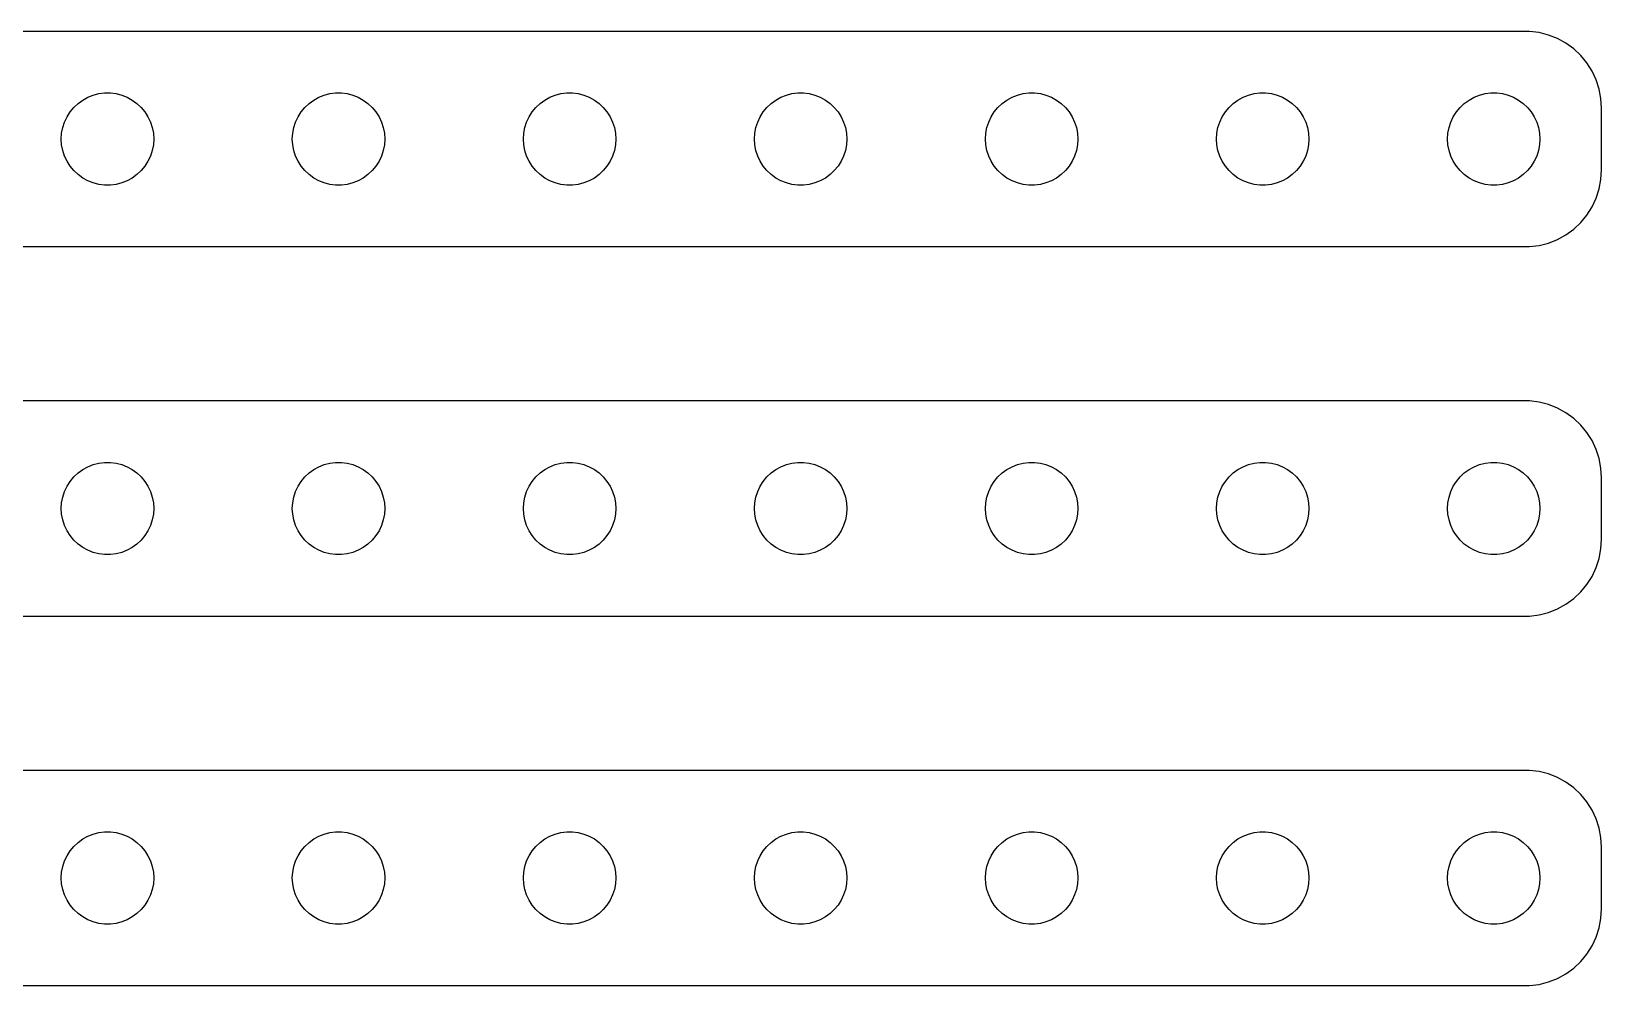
# Model space of a CAD drawing. Header units: metres. Extents: x -97 to 97, y 41 to 103.
# Drawn here: x -4.9 to 97, y 41 to 103 of the extents above; entities that cross this region are included whole.
import ezdxf

# ---------------------------------------------------------------- set-up
doc = ezdxf.new("R2010")
doc.units = ezdxf.units.M

msp = doc.modelspace()

# ---------------------------------------------------------------- linework, layer by layer
for p, q in [((92.3139, 102.99), (-92.3139, 102.99)), ((92.9369, 102.911), (92.3139, 102.99)), ((93.5451, 102.755), (92.9369, 102.911)), ((94.1289, 102.524), (93.5451, 102.755)), ((94.6791, 102.222), (94.1289, 102.524)), ((95.1871, 101.853), (94.6791, 102.222)), ((95.6448, 101.423), (95.1871, 101.853)), ((96.0451, 100.939), (95.6448, 101.423)), ((96.3815, 100.409), (96.0451, 100.939)), ((96.6489, 99.8406), (96.3815, 100.409)), ((-0.92705, 98.8532), (-0.56213, 98.9469)), ((-0.56213, 98.9469), (-0.18837, 98.9941)), ((-0.18837, 98.9941), (0.18837, 98.9941)), ((0.18837, 98.9941), (0.56213, 98.9469)), ((0.56213, 98.9469), (0.92705, 98.8532)), ((14.0729, 98.8532), (14.4379, 98.9469)), ((14.4379, 98.9469), (14.8116, 98.9941)), ((14.8116, 98.9941), (15.1884, 98.9941)), ((15.1884, 98.9941), (15.5621, 98.9469)), ((15.5621, 98.9469), (15.927, 98.8532)), ((29.0729, 98.8532), (29.4379, 98.9469)), ((29.4379, 98.9469), (29.8116, 98.9941)), ((29.8116, 98.9941), (30.1884, 98.9941)), ((30.1884, 98.9941), (30.5621, 98.9469)), ((30.5621, 98.9469), (30.927, 98.8532)), ((44.0729, 98.8532), (44.4379, 98.9469)), ((44.4379, 98.9469), (44.8116, 98.9941)), ((44.8116, 98.9941), (45.1884, 98.9941)), ((45.1884, 98.9941), (45.5621, 98.9469)), ((45.5621, 98.9469), (45.927, 98.8532)), ((59.0729, 98.8532), (59.4379, 98.9469)), ((59.4379, 98.9469), (59.8116, 98.9941)), ((59.8116, 98.9941), (60.1884, 98.9941)), ((60.1884, 98.9941), (60.5621, 98.9469)), ((60.5621, 98.9469), (60.927, 98.8532)), ((74.073, 98.8532), (74.4379, 98.9469)), ((74.4379, 98.9469), (74.8116, 98.9941)), ((74.8116, 98.9941), (75.1884, 98.9941)), ((75.1884, 98.9941), (75.5621, 98.9469)), ((75.5621, 98.9469), (75.927, 98.8532)), ((89.073, 98.8532), (89.4379, 98.9469)), ((89.4379, 98.9469), (89.8116, 98.9941)), ((89.8116, 98.9941), (90.1884, 98.9941)), ((90.1884, 98.9941), (90.5621, 98.9469)), ((90.5621, 98.9469), (90.927, 98.8532)), ((96.8429, 99.2434), (96.6489, 99.8406)), ((96.9606, 98.6267), (96.8429, 99.2434)), ((-2.42705, 97.7634), (-2.1869, 98.0536)), ((-2.1869, 98.0536), (-1.91226, 98.3115)), ((-1.91226, 98.3115), (-1.60747, 98.533)), ((-1.60747, 98.533), (-1.27733, 98.7145)), ((-1.27733, 98.7145), (-0.92705, 98.8532)), ((0.92705, 98.8532), (1.27733, 98.7145)), ((1.27733, 98.7145), (1.60747, 98.533)), ((1.60747, 98.533), (1.91226, 98.3115)), ((1.91226, 98.3115), (2.1869, 98.0536)), ((2.1869, 98.0536), (2.42705, 97.7634)), ((12.5729, 97.7634), (12.8131, 98.0536)), ((12.8131, 98.0536), (13.0877, 98.3115)), ((13.0877, 98.3115), (13.3925, 98.533)), ((13.3925, 98.533), (13.7227, 98.7145)), ((13.7227, 98.7145), (14.0729, 98.8532)), ((15.927, 98.8532), (16.2773, 98.7145)), ((16.2773, 98.7145), (16.6075, 98.533)), ((16.6075, 98.533), (16.9123, 98.3115)), ((16.9123, 98.3115), (17.1869, 98.0536)), ((17.1869, 98.0536), (17.427, 97.7634)), ((27.5729, 97.7634), (27.8131, 98.0536)), ((27.8131, 98.0536), (28.0877, 98.3115)), ((28.0877, 98.3115), (28.3925, 98.533)), ((28.3925, 98.533), (28.7227, 98.7145)), ((28.7227, 98.7145), (29.0729, 98.8532)), ((30.927, 98.8532), (31.2773, 98.7145)), ((31.2773, 98.7145), (31.6075, 98.533)), ((31.6075, 98.533), (31.9123, 98.3115)), ((31.9123, 98.3115), (32.1869, 98.0536)), ((32.1869, 98.0536), (32.427, 97.7634)), ((42.5729, 97.7634), (42.8131, 98.0536)), ((42.8131, 98.0536), (43.0877, 98.3115)), ((43.0877, 98.3115), (43.3925, 98.533)), ((43.3925, 98.533), (43.7227, 98.7145)), ((43.7227, 98.7145), (44.0729, 98.8532)), ((45.927, 98.8532), (46.2773, 98.7145)), ((46.2773, 98.7145), (46.6075, 98.533)), ((46.6075, 98.533), (46.9123, 98.3115)), ((46.9123, 98.3115), (47.1869, 98.0536)), ((47.1869, 98.0536), (47.427, 97.7634)), ((57.5729, 97.7634), (57.8131, 98.0536)), ((57.8131, 98.0536), (58.0877, 98.3115)), ((58.0877, 98.3115), (58.3925, 98.533)), ((58.3925, 98.533), (58.7227, 98.7145)), ((58.7227, 98.7145), (59.0729, 98.8532)), ((60.927, 98.8532), (61.2773, 98.7145)), ((61.2773, 98.7145), (61.6075, 98.533)), ((61.6075, 98.533), (61.9123, 98.3115)), ((61.9123, 98.3115), (62.1869, 98.0536)), ((62.1869, 98.0536), (62.427, 97.7634)), ((72.573, 97.7634), (72.8131, 98.0536)), ((72.8131, 98.0536), (73.0877, 98.3115)), ((73.0877, 98.3115), (73.3925, 98.533)), ((73.3925, 98.533), (73.7227, 98.7145)), ((73.7227, 98.7145), (74.073, 98.8532)), ((75.927, 98.8532), (76.2773, 98.7145)), ((76.2773, 98.7145), (76.6075, 98.533)), ((76.6075, 98.533), (76.9123, 98.3115)), ((76.9123, 98.3115), (77.1869, 98.0536)), ((77.1869, 98.0536), (77.427, 97.7634)), ((87.573, 97.7634), (87.8131, 98.0536)), ((87.8131, 98.0536), (88.0877, 98.3115)), ((88.0877, 98.3115), (88.3925, 98.533)), ((88.3925, 98.533), (88.7227, 98.7145)), ((88.7227, 98.7145), (89.073, 98.8532)), ((90.927, 98.8532), (91.2773, 98.7145)), ((91.2773, 98.7145), (91.6075, 98.533)), ((91.6075, 98.533), (91.9123, 98.3115)), ((91.9123, 98.3115), (92.1869, 98.0536)), ((92.1869, 98.0536), (92.427, 97.7634)), ((97, 98), (96.9606, 98.6267)), ((97, 94), (97, 98)), ((-2.90575, 96.7461), (-2.78932, 97.1044)), ((-2.78932, 97.1044), (-2.62891, 97.4453)), ((-2.62891, 97.4453), (-2.42705, 97.7634)), ((2.42705, 97.7634), (2.62891, 97.4453)), ((2.62891, 97.4453), (2.78932, 97.1044)), ((2.78932, 97.1044), (2.90575, 96.7461)), ((12.0942, 96.7461), (12.2107, 97.1044)), ((12.2107, 97.1044), (12.3711, 97.4453)), ((12.3711, 97.4453), (12.5729, 97.7634)), ((17.427, 97.7634), (17.6289, 97.4453)), ((17.6289, 97.4453), (17.7893, 97.1044)), ((17.7893, 97.1044), (17.9057, 96.7461)), ((27.0942, 96.7461), (27.2107, 97.1044)), ((27.2107, 97.1044), (27.3711, 97.4453)), ((27.3711, 97.4453), (27.5729, 97.7634)), ((32.427, 97.7634), (32.6289, 97.4453)), ((32.6289, 97.4453), (32.7893, 97.1044)), ((32.7893, 97.1044), (32.9057, 96.7461)), ((42.0942, 96.7461), (42.2107, 97.1044)), ((42.2107, 97.1044), (42.3711, 97.4453)), ((42.3711, 97.4453), (42.5729, 97.7634)), ((47.427, 97.7634), (47.6289, 97.4453)), ((47.6289, 97.4453), (47.7893, 97.1044)), ((47.7893, 97.1044), (47.9057, 96.7461)), ((57.0942, 96.7461), (57.2107, 97.1044)), ((57.2107, 97.1044), (57.3711, 97.4453)), ((57.3711, 97.4453), (57.5729, 97.7634)), ((62.427, 97.7634), (62.6289, 97.4453)), ((62.6289, 97.4453), (62.7893, 97.1044)), ((62.7893, 97.1044), (62.9057, 96.7461)), ((72.0943, 96.7461), (72.2107, 97.1044)), ((72.2107, 97.1044), (72.3711, 97.4453)), ((72.3711, 97.4453), (72.573, 97.7634)), ((77.427, 97.7634), (77.6289, 97.4453)), ((77.6289, 97.4453), (77.7893, 97.1044)), ((77.7893, 97.1044), (77.9057, 96.7461)), ((87.0943, 96.7461), (87.2107, 97.1044)), ((87.2107, 97.1044), (87.3711, 97.4453)), ((87.3711, 97.4453), (87.573, 97.7634)), ((92.427, 97.7634), (92.6289, 97.4453)), ((92.6289, 97.4453), (92.7893, 97.1044)), ((92.7893, 97.1044), (92.9057, 96.7461)), ((-3, 96), (-2.97633, 96.376)), ((-2.97633, 95.624), (-3, 96)), ((-2.97633, 96.376), (-2.90575, 96.7461)), ((2.90575, 96.7461), (2.97633, 96.376)), ((2.97633, 96.376), (3, 96)), ((3, 96), (2.97633, 95.624)), ((12, 96), (12.0237, 96.376)), ((12.0237, 95.624), (12, 96)), ((12.0237, 96.376), (12.0942, 96.7461)), ((17.9057, 96.7461), (17.9763, 96.376)), ((17.9763, 96.376), (18, 96)), ((18, 96), (17.9763, 95.624)), ((27, 96), (27.0237, 96.376)), ((27.0237, 95.624), (27, 96)), ((27.0237, 96.376), (27.0942, 96.7461)), ((32.9057, 96.7461), (32.9763, 96.376)), ((32.9763, 96.376), (33, 96)), ((33, 96), (32.9763, 95.624)), ((42, 96), (42.0237, 96.376)), ((42.0237, 95.624), (42, 96)), ((42.0237, 96.376), (42.0942, 96.7461)), ((47.9057, 96.7461), (47.9763, 96.376)), ((47.9763, 96.376), (48, 96)), ((48, 96), (47.9763, 95.624)), ((57, 96), (57.0237, 96.376)), ((57.0237, 95.624), (57, 96)), ((57.0237, 96.376), (57.0942, 96.7461)), ((62.9057, 96.7461), (62.9763, 96.376)), ((62.9763, 96.376), (63, 96)), ((63, 96), (62.9763, 95.624)), ((72, 96), (72.0237, 96.376)), ((72.0237, 95.624), (72, 96)), ((72.0237, 96.376), (72.0943, 96.7461)), ((77.9057, 96.7461), (77.9763, 96.376)), ((77.9763, 96.376), (78, 96)), ((78, 96), (77.9763, 95.624)), ((87, 96), (87.0237, 96.376)), ((87.0237, 95.624), (87, 96)), ((87.0237, 96.376), (87.0943, 96.7461)), ((92.9057, 96.7461), (92.9763, 96.376)), ((92.9763, 96.376), (93, 96)), ((93, 96), (92.9763, 95.624)), ((-2.90575, 95.2539), (-2.97633, 95.624)), ((-2.78932, 94.8956), (-2.90575, 95.2539)), ((-2.62891, 94.5547), (-2.78932, 94.8956)), ((2.78932, 94.8956), (2.62891, 94.5547)), ((2.90575, 95.2539), (2.78932, 94.8956)), ((2.97633, 95.624), (2.90575, 95.2539)), ((12.0942, 95.2539), (12.0237, 95.624)), ((12.2107, 94.8956), (12.0942, 95.2539)), ((12.3711, 94.5547), (12.2107, 94.8956)), ((17.7893, 94.8956), (17.6289, 94.5547)), ((17.9057, 95.2539), (17.7893, 94.8956)), ((17.9763, 95.624), (17.9057, 95.2539)), ((27.0942, 95.2539), (27.0237, 95.624)), ((27.2107, 94.8956), (27.0942, 95.2539)), ((27.3711, 94.5547), (27.2107, 94.8956)), ((32.7893, 94.8956), (32.6289, 94.5547)), ((32.9057, 95.2539), (32.7893, 94.8956)), ((32.9763, 95.624), (32.9057, 95.2539)), ((42.0942, 95.2539), (42.0237, 95.624)), ((42.2107, 94.8956), (42.0942, 95.2539)), ((42.3711, 94.5547), (42.2107, 94.8956)), ((47.7893, 94.8956), (47.6289, 94.5547)), ((47.9057, 95.2539), (47.7893, 94.8956)), ((47.9763, 95.624), (47.9057, 95.2539)), ((57.0942, 95.2539), (57.0237, 95.624)), ((57.2107, 94.8956), (57.0942, 95.2539)), ((57.3711, 94.5547), (57.2107, 94.8956)), ((62.7893, 94.8956), (62.6289, 94.5547)), ((62.9057, 95.2539), (62.7893, 94.8956)), ((62.9763, 95.624), (62.9057, 95.2539)), ((72.0943, 95.2539), (72.0237, 95.624)), ((72.2107, 94.8956), (72.0943, 95.2539)), ((72.3711, 94.5547), (72.2107, 94.8956)), ((77.7893, 94.8956), (77.6289, 94.5547)), ((77.9057, 95.2539), (77.7893, 94.8956)), ((77.9763, 95.624), (77.9057, 95.2539)), ((87.0943, 95.2539), (87.0237, 95.624)), ((87.2107, 94.8956), (87.0943, 95.2539)), ((87.3711, 94.5547), (87.2107, 94.8956)), ((92.7893, 94.8956), (92.6289, 94.5547)), ((92.9057, 95.2539), (92.7893, 94.8956)), ((92.9763, 95.624), (92.9057, 95.2539)), ((-2.42705, 94.2366), (-2.62891, 94.5547)), ((-2.1869, 93.9464), (-2.42705, 94.2366)), ((-1.91226, 93.6885), (-2.1869, 93.9464)), ((2.1869, 93.9464), (1.91226, 93.6885)), ((2.42705, 94.2366), (2.1869, 93.9464)), ((2.62891, 94.5547), (2.42705, 94.2366)), ((12.5729, 94.2366), (12.3711, 94.5547)), ((12.8131, 93.9464), (12.5729, 94.2366)), ((13.0877, 93.6885), (12.8131, 93.9464)), ((17.1869, 93.9464), (16.9123, 93.6885)), ((17.427, 94.2366), (17.1869, 93.9464)), ((17.6289, 94.5547), (17.427, 94.2366)), ((27.5729, 94.2366), (27.3711, 94.5547)), ((27.8131, 93.9464), (27.5729, 94.2366)), ((28.0877, 93.6885), (27.8131, 93.9464)), ((32.1869, 93.9464), (31.9123, 93.6885)), ((32.427, 94.2366), (32.1869, 93.9464)), ((32.6289, 94.5547), (32.427, 94.2366)), ((42.5729, 94.2366), (42.3711, 94.5547)), ((42.8131, 93.9464), (42.5729, 94.2366)), ((43.0877, 93.6885), (42.8131, 93.9464)), ((47.1869, 93.9464), (46.9123, 93.6885)), ((47.427, 94.2366), (47.1869, 93.9464)), ((47.6289, 94.5547), (47.427, 94.2366)), ((57.5729, 94.2366), (57.3711, 94.5547)), ((57.8131, 93.9464), (57.5729, 94.2366)), ((58.0877, 93.6885), (57.8131, 93.9464)), ((62.1869, 93.9464), (61.9123, 93.6885)), ((62.427, 94.2366), (62.1869, 93.9464)), ((62.6289, 94.5547), (62.427, 94.2366)), ((72.573, 94.2366), (72.3711, 94.5547)), ((72.8131, 93.9464), (72.573, 94.2366)), ((73.0877, 93.6885), (72.8131, 93.9464)), ((77.1869, 93.9464), (76.9123, 93.6885)), ((77.427, 94.2366), (77.1869, 93.9464)), ((77.6289, 94.5547), (77.427, 94.2366)), ((87.573, 94.2366), (87.3711, 94.5547)), ((87.8131, 93.9464), (87.573, 94.2366)), ((88.0877, 93.6885), (87.8131, 93.9464)), ((92.1869, 93.9464), (91.9123, 93.6885)), ((92.427, 94.2366), (92.1869, 93.9464)), ((92.6289, 94.5547), (92.427, 94.2366)), ((96.9606, 93.3733), (97, 94)), ((-1.60747, 93.467), (-1.91226, 93.6885)), ((-1.27733, 93.2855), (-1.60747, 93.467)), ((-0.92705, 93.1468), (-1.27733, 93.2855)), ((-0.56213, 93.0531), (-0.92705, 93.1468)), ((-0.18837, 93.0059), (-0.56213, 93.0531)), ((0.18837, 93.0059), (-0.18837, 93.0059)), ((0.56213, 93.0531), (0.18837, 93.0059)), ((0.92705, 93.1468), (0.56213, 93.0531)), ((1.27733, 93.2855), (0.92705, 93.1468)), ((1.60747, 93.467), (1.27733, 93.2855)), ((1.91226, 93.6885), (1.60747, 93.467)), ((13.3925, 93.467), (13.0877, 93.6885)), ((13.7227, 93.2855), (13.3925, 93.467)), ((14.0729, 93.1468), (13.7227, 93.2855)), ((14.4379, 93.0531), (14.0729, 93.1468)), ((14.8116, 93.0059), (14.4379, 93.0531)), ((15.1884, 93.0059), (14.8116, 93.0059)), ((15.5621, 93.0531), (15.1884, 93.0059)), ((15.927, 93.1468), (15.5621, 93.0531)), ((16.2773, 93.2855), (15.927, 93.1468)), ((16.6075, 93.467), (16.2773, 93.2855)), ((16.9123, 93.6885), (16.6075, 93.467)), ((28.3925, 93.467), (28.0877, 93.6885)), ((28.7227, 93.2855), (28.3925, 93.467)), ((29.0729, 93.1468), (28.7227, 93.2855)), ((29.4379, 93.0531), (29.0729, 93.1468)), ((29.8116, 93.0059), (29.4379, 93.0531)), ((30.1884, 93.0059), (29.8116, 93.0059)), ((30.5621, 93.0531), (30.1884, 93.0059)), ((30.927, 93.1468), (30.5621, 93.0531)), ((31.2773, 93.2855), (30.927, 93.1468)), ((31.6075, 93.467), (31.2773, 93.2855)), ((31.9123, 93.6885), (31.6075, 93.467)), ((43.3925, 93.467), (43.0877, 93.6885)), ((43.7227, 93.2855), (43.3925, 93.467)), ((44.0729, 93.1468), (43.7227, 93.2855)), ((44.4379, 93.0531), (44.0729, 93.1468)), ((44.8116, 93.0059), (44.4379, 93.0531)), ((45.1884, 93.0059), (44.8116, 93.0059)), ((45.5621, 93.0531), (45.1884, 93.0059)), ((45.927, 93.1468), (45.5621, 93.0531)), ((46.2773, 93.2855), (45.927, 93.1468)), ((46.6075, 93.467), (46.2773, 93.2855)), ((46.9123, 93.6885), (46.6075, 93.467)), ((58.3925, 93.467), (58.0877, 93.6885)), ((58.7227, 93.2855), (58.3925, 93.467)), ((59.0729, 93.1468), (58.7227, 93.2855)), ((59.4379, 93.0531), (59.0729, 93.1468)), ((59.8116, 93.0059), (59.4379, 93.0531)), ((60.1884, 93.0059), (59.8116, 93.0059)), ((60.5621, 93.0531), (60.1884, 93.0059)), ((60.927, 93.1468), (60.5621, 93.0531)), ((61.2773, 93.2855), (60.927, 93.1468)), ((61.6075, 93.467), (61.2773, 93.2855)), ((61.9123, 93.6885), (61.6075, 93.467)), ((73.3925, 93.467), (73.0877, 93.6885)), ((73.7227, 93.2855), (73.3925, 93.467)), ((74.073, 93.1468), (73.7227, 93.2855)), ((74.4379, 93.0531), (74.073, 93.1468)), ((74.8116, 93.0059), (74.4379, 93.0531)), ((75.1884, 93.0059), (74.8116, 93.0059)), ((75.5621, 93.0531), (75.1884, 93.0059)), ((75.927, 93.1468), (75.5621, 93.0531)), ((76.2773, 93.2855), (75.927, 93.1468)), ((76.6075, 93.467), (76.2773, 93.2855)), ((76.9123, 93.6885), (76.6075, 93.467)), ((88.3925, 93.467), (88.0877, 93.6885)), ((88.7227, 93.2855), (88.3925, 93.467)), ((89.073, 93.1468), (88.7227, 93.2855)), ((89.4379, 93.0531), (89.073, 93.1468)), ((89.8116, 93.0059), (89.4379, 93.0531)), ((90.1884, 93.0059), (89.8116, 93.0059)), ((90.5621, 93.0531), (90.1884, 93.0059)), ((90.927, 93.1468), (90.5621, 93.0531)), ((91.2773, 93.2855), (90.927, 93.1468)), ((91.6075, 93.467), (91.2773, 93.2855)), ((91.9123, 93.6885), (91.6075, 93.467)), ((96.8429, 92.7566), (96.9606, 93.3733)), ((96.3815, 91.5912), (96.6489, 92.1594)), ((96.6489, 92.1594), (96.8429, 92.7566)), ((95.6448, 90.5773), (96.0451, 91.0611)), ((96.0451, 91.0611), (96.3815, 91.5912)), ((94.1289, 89.4759), (94.6791, 89.7784)), ((94.6791, 89.7784), (95.1871, 90.1474)), ((95.1871, 90.1474), (95.6448, 90.5773)), ((-92.3139, 89.0099), (92.3139, 89.0099)), ((92.3139, 89.0099), (92.9369, 89.0886)), ((92.9369, 89.0886), (93.5451, 89.2447)), ((93.5451, 89.2447), (94.1289, 89.4759)), ((92.3139, 78.9901), (-92.3139, 78.9901)), ((92.9369, 78.9114), (92.3139, 78.9901)), ((93.5451, 78.7553), (92.9369, 78.9114)), ((94.1289, 78.5241), (93.5451, 78.7553)), ((94.6791, 78.2216), (94.1289, 78.5241)), ((95.1871, 77.8526), (94.6791, 78.2216)), ((95.6448, 77.4227), (95.1871, 77.8526)), ((96.0451, 76.9389), (95.6448, 77.4227)), ((96.3815, 76.4088), (96.0451, 76.9389)), ((96.6489, 75.8406), (96.3815, 76.4088)), ((96.8429, 75.2434), (96.6489, 75.8406)), ((-1.91226, 74.3115), (-1.60747, 74.533)), ((-1.60747, 74.533), (-1.27733, 74.7145)), ((-1.27733, 74.7145), (-0.92705, 74.8532)), ((-0.92705, 74.8532), (-0.56213, 74.9469)), ((-0.56213, 74.9469), (-0.18837, 74.9941)), ((-0.18837, 74.9941), (0.18837, 74.9941)), ((0.18837, 74.9941), (0.56213, 74.9469)), ((0.56213, 74.9469), (0.92705, 74.8532)), ((0.92705, 74.8532), (1.27733, 74.7145)), ((1.27733, 74.7145), (1.60747, 74.533)), ((1.60747, 74.533), (1.91226, 74.3115)), ((13.0877, 74.3115), (13.3925, 74.533)), ((13.3925, 74.533), (13.7227, 74.7145)), ((13.7227, 74.7145), (14.0729, 74.8532)), ((14.0729, 74.8532), (14.4379, 74.9469)), ((14.4379, 74.9469), (14.8116, 74.9941)), ((14.8116, 74.9941), (15.1884, 74.9941)), ((15.1884, 74.9941), (15.5621, 74.9469)), ((15.5621, 74.9469), (15.927, 74.8532)), ((15.927, 74.8532), (16.2773, 74.7145)), ((16.2773, 74.7145), (16.6075, 74.533)), ((16.6075, 74.533), (16.9123, 74.3115)), ((28.0877, 74.3115), (28.3925, 74.533)), ((28.3925, 74.533), (28.7227, 74.7145)), ((28.7227, 74.7145), (29.0729, 74.8532)), ((29.0729, 74.8532), (29.4379, 74.9469)), ((29.4379, 74.9469), (29.8116, 74.9941)), ((29.8116, 74.9941), (30.1884, 74.9941)), ((30.1884, 74.9941), (30.5621, 74.9469)), ((30.5621, 74.9469), (30.927, 74.8532)), ((30.927, 74.8532), (31.2773, 74.7145)), ((31.2773, 74.7145), (31.6075, 74.533)), ((31.6075, 74.533), (31.9123, 74.3115)), ((43.0877, 74.3115), (43.3925, 74.533)), ((43.3925, 74.533), (43.7227, 74.7145)), ((43.7227, 74.7145), (44.0729, 74.8532)), ((44.0729, 74.8532), (44.4379, 74.9469)), ((44.4379, 74.9469), (44.8116, 74.9941)), ((44.8116, 74.9941), (45.1884, 74.9941)), ((45.1884, 74.9941), (45.5621, 74.9469)), ((45.5621, 74.9469), (45.927, 74.8532)), ((45.927, 74.8532), (46.2773, 74.7145)), ((46.2773, 74.7145), (46.6075, 74.533)), ((46.6075, 74.533), (46.9123, 74.3115)), ((58.0877, 74.3115), (58.3925, 74.533)), ((58.3925, 74.533), (58.7227, 74.7145)), ((58.7227, 74.7145), (59.0729, 74.8532)), ((59.0729, 74.8532), (59.4379, 74.9469)), ((59.4379, 74.9469), (59.8116, 74.9941)), ((59.8116, 74.9941), (60.1884, 74.9941)), ((60.1884, 74.9941), (60.5621, 74.9469)), ((60.5621, 74.9469), (60.927, 74.8532)), ((60.927, 74.8532), (61.2773, 74.7145)), ((61.2773, 74.7145), (61.6075, 74.533)), ((61.6075, 74.533), (61.9123, 74.3115)), ((73.0877, 74.3115), (73.3925, 74.533)), ((73.3925, 74.533), (73.7227, 74.7145)), ((73.7227, 74.7145), (74.073, 74.8532)), ((74.073, 74.8532), (74.4379, 74.9469)), ((74.4379, 74.9469), (74.8116, 74.9941)), ((74.8116, 74.9941), (75.1884, 74.9941)), ((75.1884, 74.9941), (75.5621, 74.9469)), ((75.5621, 74.9469), (75.927, 74.8532)), ((75.927, 74.8532), (76.2773, 74.7145)), ((76.2773, 74.7145), (76.6075, 74.533)), ((76.6075, 74.533), (76.9123, 74.3115)), ((88.0877, 74.3115), (88.3925, 74.533)), ((88.3925, 74.533), (88.7227, 74.7145)), ((88.7227, 74.7145), (89.073, 74.8532)), ((89.073, 74.8532), (89.4379, 74.9469)), ((89.4379, 74.9469), (89.8116, 74.9941)), ((89.8116, 74.9941), (90.1884, 74.9941)), ((90.1884, 74.9941), (90.5621, 74.9469)), ((90.5621, 74.9469), (90.927, 74.8532)), ((90.927, 74.8532), (91.2773, 74.7145)), ((91.2773, 74.7145), (91.6075, 74.533)), ((91.6075, 74.533), (91.9123, 74.3115)), ((96.9606, 74.6267), (96.8429, 75.2434)), ((97, 74), (96.9606, 74.6267)), ((-2.78932, 73.1044), (-2.62891, 73.4453)), ((-2.62891, 73.4453), (-2.42705, 73.7634)), ((-2.42705, 73.7634), (-2.1869, 74.0536)), ((-2.1869, 74.0536), (-1.91226, 74.3115)), ((1.91226, 74.3115), (2.1869, 74.0536)), ((2.1869, 74.0536), (2.42705, 73.7634)), ((2.42705, 73.7634), (2.62891, 73.4453)), ((2.62891, 73.4453), (2.78932, 73.1044)), ((12.2107, 73.1044), (12.3711, 73.4453)), ((12.3711, 73.4453), (12.5729, 73.7634)), ((12.5729, 73.7634), (12.8131, 74.0536)), ((12.8131, 74.0536), (13.0877, 74.3115)), ((16.9123, 74.3115), (17.1869, 74.0536)), ((17.1869, 74.0536), (17.427, 73.7634)), ((17.427, 73.7634), (17.6289, 73.4453)), ((17.6289, 73.4453), (17.7893, 73.1044)), ((27.2107, 73.1044), (27.3711, 73.4453)), ((27.3711, 73.4453), (27.5729, 73.7634)), ((27.5729, 73.7634), (27.8131, 74.0536)), ((27.8131, 74.0536), (28.0877, 74.3115)), ((31.9123, 74.3115), (32.1869, 74.0536)), ((32.1869, 74.0536), (32.427, 73.7634)), ((32.427, 73.7634), (32.6289, 73.4453)), ((32.6289, 73.4453), (32.7893, 73.1044)), ((42.2107, 73.1044), (42.3711, 73.4453)), ((42.3711, 73.4453), (42.5729, 73.7634)), ((42.5729, 73.7634), (42.8131, 74.0536)), ((42.8131, 74.0536), (43.0877, 74.3115)), ((46.9123, 74.3115), (47.1869, 74.0536)), ((47.1869, 74.0536), (47.427, 73.7634)), ((47.427, 73.7634), (47.6289, 73.4453)), ((47.6289, 73.4453), (47.7893, 73.1044)), ((57.2107, 73.1044), (57.3711, 73.4453)), ((57.3711, 73.4453), (57.5729, 73.7634)), ((57.5729, 73.7634), (57.8131, 74.0536)), ((57.8131, 74.0536), (58.0877, 74.3115)), ((61.9123, 74.3115), (62.1869, 74.0536)), ((62.1869, 74.0536), (62.427, 73.7634)), ((62.427, 73.7634), (62.6289, 73.4453)), ((62.6289, 73.4453), (62.7893, 73.1044)), ((72.2107, 73.1044), (72.3711, 73.4453)), ((72.3711, 73.4453), (72.573, 73.7634)), ((72.573, 73.7634), (72.8131, 74.0536)), ((72.8131, 74.0536), (73.0877, 74.3115)), ((76.9123, 74.3115), (77.1869, 74.0536)), ((77.1869, 74.0536), (77.427, 73.7634)), ((77.427, 73.7634), (77.6289, 73.4453)), ((77.6289, 73.4453), (77.7893, 73.1044)), ((87.2107, 73.1044), (87.3711, 73.4453)), ((87.3711, 73.4453), (87.573, 73.7634)), ((87.573, 73.7634), (87.8131, 74.0536)), ((87.8131, 74.0536), (88.0877, 74.3115)), ((91.9123, 74.3115), (92.1869, 74.0536)), ((92.1869, 74.0536), (92.427, 73.7634)), ((92.427, 73.7634), (92.6289, 73.4453)), ((92.6289, 73.4453), (92.7893, 73.1044)), ((97, 70), (97, 74)), ((-2.97633, 72.376), (-2.90575, 72.7461)), ((-2.90575, 72.7461), (-2.78932, 73.1044)), ((2.78932, 73.1044), (2.90575, 72.7461)), ((2.90575, 72.7461), (2.97633, 72.376)), ((12.0237, 72.376), (12.0942, 72.7461)), ((12.0942, 72.7461), (12.2107, 73.1044)), ((17.7893, 73.1044), (17.9057, 72.7461)), ((17.9057, 72.7461), (17.9763, 72.376)), ((27.0237, 72.376), (27.0942, 72.7461)), ((27.0942, 72.7461), (27.2107, 73.1044)), ((32.7893, 73.1044), (32.9057, 72.7461)), ((32.9057, 72.7461), (32.9763, 72.376)), ((42.0237, 72.376), (42.0942, 72.7461)), ((42.0942, 72.7461), (42.2107, 73.1044)), ((47.7893, 73.1044), (47.9057, 72.7461)), ((47.9057, 72.7461), (47.9763, 72.376)), ((57.0237, 72.376), (57.0942, 72.7461)), ((57.0942, 72.7461), (57.2107, 73.1044)), ((62.7893, 73.1044), (62.9057, 72.7461)), ((62.9057, 72.7461), (62.9763, 72.376)), ((72.0237, 72.376), (72.0943, 72.7461)), ((72.0943, 72.7461), (72.2107, 73.1044)), ((77.7893, 73.1044), (77.9057, 72.7461)), ((77.9057, 72.7461), (77.9763, 72.376)), ((87.0237, 72.376), (87.0943, 72.7461)), ((87.0943, 72.7461), (87.2107, 73.1044)), ((92.7893, 73.1044), (92.9057, 72.7461)), ((92.9057, 72.7461), (92.9763, 72.376)), ((-3, 72), (-2.97633, 72.376)), ((-2.97633, 71.624), (-3, 72)), ((-2.90575, 71.2539), (-2.97633, 71.624)), ((2.97633, 71.624), (2.90575, 71.2539)), ((2.97633, 72.376), (3, 72)), ((3, 72), (2.97633, 71.624)), ((12, 72), (12.0237, 72.376)), ((12.0237, 71.624), (12, 72)), ((12.0942, 71.2539), (12.0237, 71.624)), ((17.9763, 71.624), (17.9057, 71.2539)), ((17.9763, 72.376), (18, 72)), ((18, 72), (17.9763, 71.624)), ((27, 72), (27.0237, 72.376)), ((27.0237, 71.624), (27, 72)), ((27.0942, 71.2539), (27.0237, 71.624)), ((32.9763, 71.624), (32.9057, 71.2539)), ((32.9763, 72.376), (33, 72)), ((33, 72), (32.9763, 71.624)), ((42, 72), (42.0237, 72.376)), ((42.0237, 71.624), (42, 72)), ((42.0942, 71.2539), (42.0237, 71.624)), ((47.9763, 71.624), (47.9057, 71.2539)), ((47.9763, 72.376), (48, 72)), ((48, 72), (47.9763, 71.624)), ((57, 72), (57.0237, 72.376)), ((57.0237, 71.624), (57, 72)), ((57.0942, 71.2539), (57.0237, 71.624)), ((62.9763, 71.624), (62.9057, 71.2539)), ((62.9763, 72.376), (63, 72)), ((63, 72), (62.9763, 71.624)), ((72, 72), (72.0237, 72.376)), ((72.0237, 71.624), (72, 72)), ((72.0943, 71.2539), (72.0237, 71.624)), ((77.9763, 71.624), (77.9057, 71.2539)), ((77.9763, 72.376), (78, 72)), ((78, 72), (77.9763, 71.624)), ((87, 72), (87.0237, 72.376)), ((87.0237, 71.624), (87, 72)), ((87.0943, 71.2539), (87.0237, 71.624)), ((92.9763, 71.624), (92.9057, 71.2539)), ((92.9763, 72.376), (93, 72)), ((93, 72), (92.9763, 71.624)), ((-2.78932, 70.8956), (-2.90575, 71.2539)), ((-2.62891, 70.5547), (-2.78932, 70.8956)), ((-2.42705, 70.2366), (-2.62891, 70.5547)), ((2.62891, 70.5547), (2.42705, 70.2366)), ((2.78932, 70.8956), (2.62891, 70.5547)), ((2.90575, 71.2539), (2.78932, 70.8956)), ((12.2107, 70.8956), (12.0942, 71.2539)), ((12.3711, 70.5547), (12.2107, 70.8956)), ((12.5729, 70.2366), (12.3711, 70.5547)), ((17.6289, 70.5547), (17.427, 70.2366)), ((17.7893, 70.8956), (17.6289, 70.5547)), ((17.9057, 71.2539), (17.7893, 70.8956)), ((27.2107, 70.8956), (27.0942, 71.2539)), ((27.3711, 70.5547), (27.2107, 70.8956)), ((27.5729, 70.2366), (27.3711, 70.5547)), ((32.6289, 70.5547), (32.427, 70.2366)), ((32.7893, 70.8956), (32.6289, 70.5547)), ((32.9057, 71.2539), (32.7893, 70.8956)), ((42.2107, 70.8956), (42.0942, 71.2539)), ((42.3711, 70.5547), (42.2107, 70.8956)), ((42.5729, 70.2366), (42.3711, 70.5547)), ((47.6289, 70.5547), (47.427, 70.2366)), ((47.7893, 70.8956), (47.6289, 70.5547)), ((47.9057, 71.2539), (47.7893, 70.8956)), ((57.2107, 70.8956), (57.0942, 71.2539)), ((57.3711, 70.5547), (57.2107, 70.8956)), ((57.5729, 70.2366), (57.3711, 70.5547)), ((62.6289, 70.5547), (62.427, 70.2366)), ((62.7893, 70.8956), (62.6289, 70.5547)), ((62.9057, 71.2539), (62.7893, 70.8956)), ((72.2107, 70.8956), (72.0943, 71.2539)), ((72.3711, 70.5547), (72.2107, 70.8956)), ((72.573, 70.2366), (72.3711, 70.5547)), ((77.6289, 70.5547), (77.427, 70.2366)), ((77.7893, 70.8956), (77.6289, 70.5547)), ((77.9057, 71.2539), (77.7893, 70.8956)), ((87.2107, 70.8956), (87.0943, 71.2539)), ((87.3711, 70.5547), (87.2107, 70.8956)), ((87.573, 70.2366), (87.3711, 70.5547)), ((92.6289, 70.5547), (92.427, 70.2366)), ((92.7893, 70.8956), (92.6289, 70.5547)), ((92.9057, 71.2539), (92.7893, 70.8956)), ((-2.1869, 69.9464), (-2.42705, 70.2366)), ((-1.91226, 69.6885), (-2.1869, 69.9464)), ((-1.60747, 69.467), (-1.91226, 69.6885)), ((-1.27733, 69.2855), (-1.60747, 69.467)), ((1.60747, 69.467), (1.27733, 69.2855)), ((1.91226, 69.6885), (1.60747, 69.467)), ((2.1869, 69.9464), (1.91226, 69.6885)), ((2.42705, 70.2366), (2.1869, 69.9464)), ((12.8131, 69.9464), (12.5729, 70.2366)), ((13.0877, 69.6885), (12.8131, 69.9464)), ((13.3925, 69.467), (13.0877, 69.6885)), ((13.7227, 69.2855), (13.3925, 69.467)), ((16.6075, 69.467), (16.2773, 69.2855)), ((16.9123, 69.6885), (16.6075, 69.467)), ((17.1869, 69.9464), (16.9123, 69.6885)), ((17.427, 70.2366), (17.1869, 69.9464)), ((27.8131, 69.9464), (27.5729, 70.2366)), ((28.0877, 69.6885), (27.8131, 69.9464)), ((28.3925, 69.467), (28.0877, 69.6885)), ((28.7227, 69.2855), (28.3925, 69.467)), ((31.6075, 69.467), (31.2773, 69.2855)), ((31.9123, 69.6885), (31.6075, 69.467)), ((32.1869, 69.9464), (31.9123, 69.6885)), ((32.427, 70.2366), (32.1869, 69.9464)), ((42.8131, 69.9464), (42.5729, 70.2366)), ((43.0877, 69.6885), (42.8131, 69.9464)), ((43.3925, 69.467), (43.0877, 69.6885)), ((43.7227, 69.2855), (43.3925, 69.467)), ((46.6075, 69.467), (46.2773, 69.2855)), ((46.9123, 69.6885), (46.6075, 69.467)), ((47.1869, 69.9464), (46.9123, 69.6885)), ((47.427, 70.2366), (47.1869, 69.9464)), ((57.8131, 69.9464), (57.5729, 70.2366)), ((58.0877, 69.6885), (57.8131, 69.9464)), ((58.3925, 69.467), (58.0877, 69.6885)), ((58.7227, 69.2855), (58.3925, 69.467)), ((61.6075, 69.467), (61.2773, 69.2855)), ((61.9123, 69.6885), (61.6075, 69.467)), ((62.1869, 69.9464), (61.9123, 69.6885)), ((62.427, 70.2366), (62.1869, 69.9464)), ((72.8131, 69.9464), (72.573, 70.2366)), ((73.0877, 69.6885), (72.8131, 69.9464)), ((73.3925, 69.467), (73.0877, 69.6885)), ((73.7227, 69.2855), (73.3925, 69.467)), ((76.6075, 69.467), (76.2773, 69.2855)), ((76.9123, 69.6885), (76.6075, 69.467)), ((77.1869, 69.9464), (76.9123, 69.6885)), ((77.427, 70.2366), (77.1869, 69.9464)), ((87.8131, 69.9464), (87.573, 70.2366)), ((88.0877, 69.6885), (87.8131, 69.9464)), ((88.3925, 69.467), (88.0877, 69.6885)), ((88.7227, 69.2855), (88.3925, 69.467)), ((91.6075, 69.467), (91.2773, 69.2855)), ((91.9123, 69.6885), (91.6075, 69.467)), ((92.1869, 69.9464), (91.9123, 69.6885)), ((92.427, 70.2366), (92.1869, 69.9464)), ((96.8429, 68.7566), (96.9606, 69.3733)), ((96.9606, 69.3733), (97, 70)), ((-0.92705, 69.1468), (-1.27733, 69.2855)), ((-0.56213, 69.0531), (-0.92705, 69.1468)), ((-0.18837, 69.0059), (-0.56213, 69.0531)), ((0.18837, 69.0059), (-0.18837, 69.0059)), ((0.56213, 69.0531), (0.18837, 69.0059)), ((0.92705, 69.1468), (0.56213, 69.0531)), ((1.27733, 69.2855), (0.92705, 69.1468)), ((14.0729, 69.1468), (13.7227, 69.2855)), ((14.4379, 69.0531), (14.0729, 69.1468)), ((14.8116, 69.0059), (14.4379, 69.0531)), ((15.1884, 69.0059), (14.8116, 69.0059)), ((15.5621, 69.0531), (15.1884, 69.0059)), ((15.927, 69.1468), (15.5621, 69.0531)), ((16.2773, 69.2855), (15.927, 69.1468)), ((29.0729, 69.1468), (28.7227, 69.2855)), ((29.4379, 69.0531), (29.0729, 69.1468)), ((29.8116, 69.0059), (29.4379, 69.0531)), ((30.1884, 69.0059), (29.8116, 69.0059)), ((30.5621, 69.0531), (30.1884, 69.0059)), ((30.927, 69.1468), (30.5621, 69.0531)), ((31.2773, 69.2855), (30.927, 69.1468)), ((44.0729, 69.1468), (43.7227, 69.2855)), ((44.4379, 69.0531), (44.0729, 69.1468)), ((44.8116, 69.0059), (44.4379, 69.0531)), ((45.1884, 69.0059), (44.8116, 69.0059)), ((45.5621, 69.0531), (45.1884, 69.0059)), ((45.927, 69.1468), (45.5621, 69.0531)), ((46.2773, 69.2855), (45.927, 69.1468)), ((59.0729, 69.1468), (58.7227, 69.2855)), ((59.4379, 69.0531), (59.0729, 69.1468)), ((59.8116, 69.0059), (59.4379, 69.0531)), ((60.1884, 69.0059), (59.8116, 69.0059)), ((60.5621, 69.0531), (60.1884, 69.0059)), ((60.927, 69.1468), (60.5621, 69.0531)), ((61.2773, 69.2855), (60.927, 69.1468)), ((74.073, 69.1468), (73.7227, 69.2855)), ((74.4379, 69.0531), (74.073, 69.1468)), ((74.8116, 69.0059), (74.4379, 69.0531)), ((75.1884, 69.0059), (74.8116, 69.0059)), ((75.5621, 69.0531), (75.1884, 69.0059)), ((75.927, 69.1468), (75.5621, 69.0531)), ((76.2773, 69.2855), (75.927, 69.1468)), ((89.073, 69.1468), (88.7227, 69.2855)), ((89.4379, 69.0531), (89.073, 69.1468)), ((89.8116, 69.0059), (89.4379, 69.0531)), ((90.1884, 69.0059), (89.8116, 69.0059)), ((90.5621, 69.0531), (90.1884, 69.0059)), ((90.927, 69.1468), (90.5621, 69.0531)), ((91.2773, 69.2855), (90.927, 69.1468)), ((96.6489, 68.1594), (96.8429, 68.7566)), ((96.0451, 67.0611), (96.3815, 67.5912)), ((96.3815, 67.5912), (96.6489, 68.1594)), ((95.1871, 66.1474), (95.6448, 66.5773)), ((95.6448, 66.5773), (96.0451, 67.0611)), ((92.9369, 65.0886), (93.5451, 65.2447)), ((93.5451, 65.2447), (94.1289, 65.4759)), ((94.1289, 65.4759), (94.6791, 65.7784)), ((94.6791, 65.7784), (95.1871, 66.1474)), ((-92.3139, 65.0099), (92.3139, 65.0099)), ((92.3139, 65.0099), (92.9369, 65.0886)), ((92.3139, 54.9901), (-92.3139, 54.9901)), ((92.9369, 54.9114), (92.3139, 54.9901)), ((93.5451, 54.7553), (92.9369, 54.9114)), ((94.1289, 54.5241), (93.5451, 54.7553)), ((94.6791, 54.2216), (94.1289, 54.5241)), ((95.1871, 53.8526), (94.6791, 54.2216)), ((95.6448, 53.4227), (95.1871, 53.8526)), ((96.0451, 52.9389), (95.6448, 53.4227)), ((96.3815, 52.4088), (96.0451, 52.9389)), ((96.6489, 51.8406), (96.3815, 52.4088)), ((-0.56213, 50.9469), (-0.18837, 50.9941)), ((-0.18837, 50.9941), (0.18837, 50.9941)), ((0.18837, 50.9941), (0.56213, 50.9469)), ((14.4379, 50.9469), (14.8116, 50.9941)), ((14.8116, 50.9941), (15.1884, 50.9941)), ((15.1884, 50.9941), (15.5621, 50.9469)), ((29.4379, 50.9469), (29.8116, 50.9941)), ((29.8116, 50.9941), (30.1884, 50.9941)), ((30.1884, 50.9941), (30.5621, 50.9469)), ((44.4379, 50.9469), (44.8116, 50.9941)), ((44.8116, 50.9941), (45.1884, 50.9941)), ((45.1884, 50.9941), (45.5621, 50.9469)), ((59.4379, 50.9469), (59.8116, 50.9941)), ((59.8116, 50.9941), (60.1884, 50.9941)), ((60.1884, 50.9941), (60.5621, 50.9469)), ((74.4379, 50.9469), (74.8116, 50.9941)), ((74.8116, 50.9941), (75.1884, 50.9941)), ((75.1884, 50.9941), (75.5621, 50.9469)), ((89.4379, 50.9469), (89.8116, 50.9941)), ((89.8116, 50.9941), (90.1884, 50.9941)), ((90.1884, 50.9941), (90.5621, 50.9469)), ((96.8429, 51.2434), (96.6489, 51.8406)), ((96.9606, 50.6267), (96.8429, 51.2434)), ((-2.42705, 49.7634), (-2.1869, 50.0536)), ((-2.1869, 50.0536), (-1.91226, 50.3115)), ((-1.91226, 50.3115), (-1.60747, 50.533)), ((-1.60747, 50.533), (-1.27733, 50.7145)), ((-1.27733, 50.7145), (-0.92705, 50.8532)), ((-0.92705, 50.8532), (-0.56213, 50.9469)), ((0.56213, 50.9469), (0.92705, 50.8532)), ((0.92705, 50.8532), (1.27733, 50.7145)), ((1.27733, 50.7145), (1.60747, 50.533)), ((1.60747, 50.533), (1.91226, 50.3115)), ((1.91226, 50.3115), (2.1869, 50.0536)), ((2.1869, 50.0536), (2.42705, 49.7634)), ((12.5729, 49.7634), (12.8131, 50.0536)), ((12.8131, 50.0536), (13.0877, 50.3115)), ((13.0877, 50.3115), (13.3925, 50.533)), ((13.3925, 50.533), (13.7227, 50.7145)), ((13.7227, 50.7145), (14.0729, 50.8532)), ((14.0729, 50.8532), (14.4379, 50.9469)), ((15.5621, 50.9469), (15.927, 50.8532)), ((15.927, 50.8532), (16.2773, 50.7145)), ((16.2773, 50.7145), (16.6075, 50.533)), ((16.6075, 50.533), (16.9123, 50.3115)), ((16.9123, 50.3115), (17.1869, 50.0536)), ((17.1869, 50.0536), (17.427, 49.7634)), ((27.5729, 49.7634), (27.8131, 50.0536)), ((27.8131, 50.0536), (28.0877, 50.3115)), ((28.0877, 50.3115), (28.3925, 50.533)), ((28.3925, 50.533), (28.7227, 50.7145)), ((28.7227, 50.7145), (29.0729, 50.8532)), ((29.0729, 50.8532), (29.4379, 50.9469)), ((30.5621, 50.9469), (30.927, 50.8532)), ((30.927, 50.8532), (31.2773, 50.7145)), ((31.2773, 50.7145), (31.6075, 50.533)), ((31.6075, 50.533), (31.9123, 50.3115)), ((31.9123, 50.3115), (32.1869, 50.0536)), ((32.1869, 50.0536), (32.427, 49.7634)), ((42.5729, 49.7634), (42.8131, 50.0536)), ((42.8131, 50.0536), (43.0877, 50.3115)), ((43.0877, 50.3115), (43.3925, 50.533)), ((43.3925, 50.533), (43.7227, 50.7145)), ((43.7227, 50.7145), (44.0729, 50.8532)), ((44.0729, 50.8532), (44.4379, 50.9469)), ((45.5621, 50.9469), (45.927, 50.8532)), ((45.927, 50.8532), (46.2773, 50.7145)), ((46.2773, 50.7145), (46.6075, 50.533)), ((46.6075, 50.533), (46.9123, 50.3115)), ((46.9123, 50.3115), (47.1869, 50.0536)), ((47.1869, 50.0536), (47.427, 49.7634)), ((57.5729, 49.7634), (57.8131, 50.0536)), ((57.8131, 50.0536), (58.0877, 50.3115)), ((58.0877, 50.3115), (58.3925, 50.533)), ((58.3925, 50.533), (58.7227, 50.7145)), ((58.7227, 50.7145), (59.0729, 50.8532)), ((59.0729, 50.8532), (59.4379, 50.9469)), ((60.5621, 50.9469), (60.927, 50.8532)), ((60.927, 50.8532), (61.2773, 50.7145)), ((61.2773, 50.7145), (61.6075, 50.533)), ((61.6075, 50.533), (61.9123, 50.3115)), ((61.9123, 50.3115), (62.1869, 50.0536)), ((62.1869, 50.0536), (62.427, 49.7634)), ((72.573, 49.7634), (72.8131, 50.0536)), ((72.8131, 50.0536), (73.0877, 50.3115)), ((73.0877, 50.3115), (73.3925, 50.533)), ((73.3925, 50.533), (73.7227, 50.7145)), ((73.7227, 50.7145), (74.073, 50.8532)), ((74.073, 50.8532), (74.4379, 50.9469)), ((75.5621, 50.9469), (75.927, 50.8532)), ((75.927, 50.8532), (76.2773, 50.7145)), ((76.2773, 50.7145), (76.6075, 50.533)), ((76.6075, 50.533), (76.9123, 50.3115)), ((76.9123, 50.3115), (77.1869, 50.0536)), ((77.1869, 50.0536), (77.427, 49.7634)), ((87.573, 49.7634), (87.8131, 50.0536)), ((87.8131, 50.0536), (88.0877, 50.3115)), ((88.0877, 50.3115), (88.3925, 50.533)), ((88.3925, 50.533), (88.7227, 50.7145)), ((88.7227, 50.7145), (89.073, 50.8532)), ((89.073, 50.8532), (89.4379, 50.9469)), ((90.5621, 50.9469), (90.927, 50.8532)), ((90.927, 50.8532), (91.2773, 50.7145)), ((91.2773, 50.7145), (91.6075, 50.533)), ((91.6075, 50.533), (91.9123, 50.3115)), ((91.9123, 50.3115), (92.1869, 50.0536)), ((92.1869, 50.0536), (92.427, 49.7634)), ((97, 50), (96.9606, 50.6267)), ((97, 46), (97, 50)), ((-2.90575, 48.7461), (-2.78932, 49.1044)), ((-2.78932, 49.1044), (-2.62891, 49.4453)), ((-2.62891, 49.4453), (-2.42705, 49.7634)), ((2.42705, 49.7634), (2.62891, 49.4453)), ((2.62891, 49.4453), (2.78932, 49.1044)), ((2.78932, 49.1044), (2.90575, 48.7461)), ((12.0942, 48.7461), (12.2107, 49.1044)), ((12.2107, 49.1044), (12.3711, 49.4453)), ((12.3711, 49.4453), (12.5729, 49.7634)), ((17.427, 49.7634), (17.6289, 49.4453)), ((17.6289, 49.4453), (17.7893, 49.1044)), ((17.7893, 49.1044), (17.9057, 48.7461)), ((27.0942, 48.7461), (27.2107, 49.1044)), ((27.2107, 49.1044), (27.3711, 49.4453)), ((27.3711, 49.4453), (27.5729, 49.7634)), ((32.427, 49.7634), (32.6289, 49.4453)), ((32.6289, 49.4453), (32.7893, 49.1044)), ((32.7893, 49.1044), (32.9057, 48.7461)), ((42.0942, 48.7461), (42.2107, 49.1044)), ((42.2107, 49.1044), (42.3711, 49.4453)), ((42.3711, 49.4453), (42.5729, 49.7634)), ((47.427, 49.7634), (47.6289, 49.4453)), ((47.6289, 49.4453), (47.7893, 49.1044)), ((47.7893, 49.1044), (47.9057, 48.7461)), ((57.0942, 48.7461), (57.2107, 49.1044)), ((57.2107, 49.1044), (57.3711, 49.4453)), ((57.3711, 49.4453), (57.5729, 49.7634)), ((62.427, 49.7634), (62.6289, 49.4453)), ((62.6289, 49.4453), (62.7893, 49.1044)), ((62.7893, 49.1044), (62.9057, 48.7461)), ((72.0943, 48.7461), (72.2107, 49.1044)), ((72.2107, 49.1044), (72.3711, 49.4453)), ((72.3711, 49.4453), (72.573, 49.7634)), ((77.427, 49.7634), (77.6289, 49.4453)), ((77.6289, 49.4453), (77.7893, 49.1044)), ((77.7893, 49.1044), (77.9057, 48.7461)), ((87.0943, 48.7461), (87.2107, 49.1044)), ((87.2107, 49.1044), (87.3711, 49.4453)), ((87.3711, 49.4453), (87.573, 49.7634)), ((92.427, 49.7634), (92.6289, 49.4453)), ((92.6289, 49.4453), (92.7893, 49.1044)), ((92.7893, 49.1044), (92.9057, 48.7461)), ((-3, 48), (-2.97633, 48.376)), ((-2.97633, 47.624), (-3, 48)), ((-2.97633, 48.376), (-2.90575, 48.7461)), ((2.90575, 48.7461), (2.97633, 48.376)), ((2.97633, 48.376), (3, 48)), ((3, 48), (2.97633, 47.624)), ((12, 48), (12.0237, 48.376)), ((12.0237, 47.624), (12, 48)), ((12.0237, 48.376), (12.0942, 48.7461)), ((17.9057, 48.7461), (17.9763, 48.376)), ((17.9763, 48.376), (18, 48)), ((18, 48), (17.9763, 47.624)), ((27, 48), (27.0237, 48.376)), ((27.0237, 47.624), (27, 48)), ((27.0237, 48.376), (27.0942, 48.7461)), ((32.9057, 48.7461), (32.9763, 48.376)), ((32.9763, 48.376), (33, 48)), ((33, 48), (32.9763, 47.624)), ((42, 48), (42.0237, 48.376)), ((42.0237, 47.624), (42, 48)), ((42.0237, 48.376), (42.0942, 48.7461)), ((47.9057, 48.7461), (47.9763, 48.376)), ((47.9763, 48.376), (48, 48)), ((48, 48), (47.9763, 47.624)), ((57, 48), (57.0237, 48.376)), ((57.0237, 47.624), (57, 48)), ((57.0237, 48.376), (57.0942, 48.7461)), ((62.9057, 48.7461), (62.9763, 48.376)), ((62.9763, 48.376), (63, 48)), ((63, 48), (62.9763, 47.624)), ((72, 48), (72.0237, 48.376)), ((72.0237, 47.624), (72, 48)), ((72.0237, 48.376), (72.0943, 48.7461)), ((77.9057, 48.7461), (77.9763, 48.376)), ((77.9763, 48.376), (78, 48)), ((78, 48), (77.9763, 47.624)), ((87, 48), (87.0237, 48.376)), ((87.0237, 47.624), (87, 48)), ((87.0237, 48.376), (87.0943, 48.7461)), ((92.9057, 48.7461), (92.9763, 48.376)), ((92.9763, 48.376), (93, 48)), ((93, 48), (92.9763, 47.624)), ((-2.90575, 47.2539), (-2.97633, 47.624)), ((-2.78932, 46.8956), (-2.90575, 47.2539)), ((-2.62891, 46.5547), (-2.78932, 46.8956)), ((2.78932, 46.8956), (2.62891, 46.5547)), ((2.90575, 47.2539), (2.78932, 46.8956)), ((2.97633, 47.624), (2.90575, 47.2539)), ((12.0942, 47.2539), (12.0237, 47.624)), ((12.2107, 46.8956), (12.0942, 47.2539)), ((12.3711, 46.5547), (12.2107, 46.8956)), ((17.7893, 46.8956), (17.6289, 46.5547)), ((17.9057, 47.2539), (17.7893, 46.8956)), ((17.9763, 47.624), (17.9057, 47.2539)), ((27.0942, 47.2539), (27.0237, 47.624)), ((27.2107, 46.8956), (27.0942, 47.2539)), ((27.3711, 46.5547), (27.2107, 46.8956)), ((32.7893, 46.8956), (32.6289, 46.5547)), ((32.9057, 47.2539), (32.7893, 46.8956)), ((32.9763, 47.624), (32.9057, 47.2539)), ((42.0942, 47.2539), (42.0237, 47.624)), ((42.2107, 46.8956), (42.0942, 47.2539)), ((42.3711, 46.5547), (42.2107, 46.8956)), ((47.7893, 46.8956), (47.6289, 46.5547)), ((47.9057, 47.2539), (47.7893, 46.8956)), ((47.9763, 47.624), (47.9057, 47.2539)), ((57.0942, 47.2539), (57.0237, 47.624)), ((57.2107, 46.8956), (57.0942, 47.2539)), ((57.3711, 46.5547), (57.2107, 46.8956)), ((62.7893, 46.8956), (62.6289, 46.5547)), ((62.9057, 47.2539), (62.7893, 46.8956)), ((62.9763, 47.624), (62.9057, 47.2539)), ((72.0943, 47.2539), (72.0237, 47.624)), ((72.2107, 46.8956), (72.0943, 47.2539)), ((72.3711, 46.5547), (72.2107, 46.8956)), ((77.7893, 46.8956), (77.6289, 46.5547)), ((77.9057, 47.2539), (77.7893, 46.8956)), ((77.9763, 47.624), (77.9057, 47.2539)), ((87.0943, 47.2539), (87.0237, 47.624)), ((87.2107, 46.8956), (87.0943, 47.2539)), ((87.3711, 46.5547), (87.2107, 46.8956)), ((92.7893, 46.8956), (92.6289, 46.5547)), ((92.9057, 47.2539), (92.7893, 46.8956)), ((92.9763, 47.624), (92.9057, 47.2539)), ((-2.42705, 46.2366), (-2.62891, 46.5547)), ((-2.1869, 45.9464), (-2.42705, 46.2366)), ((-1.91226, 45.6885), (-2.1869, 45.9464)), ((2.1869, 45.9464), (1.91226, 45.6885)), ((2.42705, 46.2366), (2.1869, 45.9464)), ((2.62891, 46.5547), (2.42705, 46.2366)), ((12.5729, 46.2366), (12.3711, 46.5547)), ((12.8131, 45.9464), (12.5729, 46.2366)), ((13.0877, 45.6885), (12.8131, 45.9464)), ((17.1869, 45.9464), (16.9123, 45.6885)), ((17.427, 46.2366), (17.1869, 45.9464)), ((17.6289, 46.5547), (17.427, 46.2366)), ((27.5729, 46.2366), (27.3711, 46.5547)), ((27.8131, 45.9464), (27.5729, 46.2366)), ((28.0877, 45.6885), (27.8131, 45.9464)), ((32.1869, 45.9464), (31.9123, 45.6885)), ((32.427, 46.2366), (32.1869, 45.9464)), ((32.6289, 46.5547), (32.427, 46.2366)), ((42.5729, 46.2366), (42.3711, 46.5547)), ((42.8131, 45.9464), (42.5729, 46.2366)), ((43.0877, 45.6885), (42.8131, 45.9464)), ((47.1869, 45.9464), (46.9123, 45.6885)), ((47.427, 46.2366), (47.1869, 45.9464)), ((47.6289, 46.5547), (47.427, 46.2366)), ((57.5729, 46.2366), (57.3711, 46.5547)), ((57.8131, 45.9464), (57.5729, 46.2366)), ((58.0877, 45.6885), (57.8131, 45.9464)), ((62.1869, 45.9464), (61.9123, 45.6885)), ((62.427, 46.2366), (62.1869, 45.9464)), ((62.6289, 46.5547), (62.427, 46.2366)), ((72.573, 46.2366), (72.3711, 46.5547)), ((72.8131, 45.9464), (72.573, 46.2366)), ((73.0877, 45.6885), (72.8131, 45.9464)), ((77.1869, 45.9464), (76.9123, 45.6885)), ((77.427, 46.2366), (77.1869, 45.9464)), ((77.6289, 46.5547), (77.427, 46.2366)), ((87.573, 46.2366), (87.3711, 46.5547)), ((87.8131, 45.9464), (87.573, 46.2366)), ((88.0877, 45.6885), (87.8131, 45.9464)), ((92.1869, 45.9464), (91.9123, 45.6885)), ((92.427, 46.2366), (92.1869, 45.9464)), ((92.6289, 46.5547), (92.427, 46.2366)), ((96.9606, 45.3733), (97, 46)), ((-1.60747, 45.467), (-1.91226, 45.6885)), ((-1.27733, 45.2855), (-1.60747, 45.467)), ((-0.92705, 45.1468), (-1.27733, 45.2855)), ((-0.56213, 45.0531), (-0.92705, 45.1468)), ((-0.18837, 45.0059), (-0.56213, 45.0531)), ((0.18837, 45.0059), (-0.18837, 45.0059)), ((0.56213, 45.0531), (0.18837, 45.0059)), ((0.92705, 45.1468), (0.56213, 45.0531)), ((1.27733, 45.2855), (0.92705, 45.1468)), ((1.60747, 45.467), (1.27733, 45.2855)), ((1.91226, 45.6885), (1.60747, 45.467)), ((13.3925, 45.467), (13.0877, 45.6885)), ((13.7227, 45.2855), (13.3925, 45.467)), ((14.0729, 45.1468), (13.7227, 45.2855)), ((14.4379, 45.0531), (14.0729, 45.1468)), ((14.8116, 45.0059), (14.4379, 45.0531)), ((15.1884, 45.0059), (14.8116, 45.0059)), ((15.5621, 45.0531), (15.1884, 45.0059)), ((15.927, 45.1468), (15.5621, 45.0531)), ((16.2773, 45.2855), (15.927, 45.1468)), ((16.6075, 45.467), (16.2773, 45.2855)), ((16.9123, 45.6885), (16.6075, 45.467)), ((28.3925, 45.467), (28.0877, 45.6885)), ((28.7227, 45.2855), (28.3925, 45.467)), ((29.0729, 45.1468), (28.7227, 45.2855)), ((29.4379, 45.0531), (29.0729, 45.1468)), ((29.8116, 45.0059), (29.4379, 45.0531)), ((30.1884, 45.0059), (29.8116, 45.0059)), ((30.5621, 45.0531), (30.1884, 45.0059)), ((30.927, 45.1468), (30.5621, 45.0531)), ((31.2773, 45.2855), (30.927, 45.1468)), ((31.6075, 45.467), (31.2773, 45.2855)), ((31.9123, 45.6885), (31.6075, 45.467)), ((43.3925, 45.467), (43.0877, 45.6885)), ((43.7227, 45.2855), (43.3925, 45.467)), ((44.0729, 45.1468), (43.7227, 45.2855)), ((44.4379, 45.0531), (44.0729, 45.1468)), ((44.8116, 45.0059), (44.4379, 45.0531)), ((45.1884, 45.0059), (44.8116, 45.0059)), ((45.5621, 45.0531), (45.1884, 45.0059)), ((45.927, 45.1468), (45.5621, 45.0531)), ((46.2773, 45.2855), (45.927, 45.1468)), ((46.6075, 45.467), (46.2773, 45.2855)), ((46.9123, 45.6885), (46.6075, 45.467)), ((58.3925, 45.467), (58.0877, 45.6885)), ((58.7227, 45.2855), (58.3925, 45.467)), ((59.0729, 45.1468), (58.7227, 45.2855)), ((59.4379, 45.0531), (59.0729, 45.1468)), ((59.8116, 45.0059), (59.4379, 45.0531)), ((60.1884, 45.0059), (59.8116, 45.0059)), ((60.5621, 45.0531), (60.1884, 45.0059)), ((60.927, 45.1468), (60.5621, 45.0531)), ((61.2773, 45.2855), (60.927, 45.1468)), ((61.6075, 45.467), (61.2773, 45.2855)), ((61.9123, 45.6885), (61.6075, 45.467)), ((73.3925, 45.467), (73.0877, 45.6885)), ((73.7227, 45.2855), (73.3925, 45.467)), ((74.073, 45.1468), (73.7227, 45.2855)), ((74.4379, 45.0531), (74.073, 45.1468)), ((74.8116, 45.0059), (74.4379, 45.0531)), ((75.1884, 45.0059), (74.8116, 45.0059)), ((75.5621, 45.0531), (75.1884, 45.0059)), ((75.927, 45.1468), (75.5621, 45.0531)), ((76.2773, 45.2855), (75.927, 45.1468)), ((76.6075, 45.467), (76.2773, 45.2855)), ((76.9123, 45.6885), (76.6075, 45.467)), ((88.3925, 45.467), (88.0877, 45.6885)), ((88.7227, 45.2855), (88.3925, 45.467)), ((89.073, 45.1468), (88.7227, 45.2855)), ((89.4379, 45.0531), (89.073, 45.1468)), ((89.8116, 45.0059), (89.4379, 45.0531)), ((90.1884, 45.0059), (89.8116, 45.0059)), ((90.5621, 45.0531), (90.1884, 45.0059)), ((90.927, 45.1468), (90.5621, 45.0531)), ((91.2773, 45.2855), (90.927, 45.1468)), ((91.6075, 45.467), (91.2773, 45.2855)), ((91.9123, 45.6885), (91.6075, 45.467)), ((96.8429, 44.7566), (96.9606, 45.3733)), ((96.3815, 43.5912), (96.6489, 44.1594)), ((96.6489, 44.1594), (96.8429, 44.7566)), ((95.6448, 42.5773), (96.0451, 43.0611)), ((96.0451, 43.0611), (96.3815, 43.5912)), ((94.6791, 41.7784), (95.1871, 42.1474)), ((95.1871, 42.1474), (95.6448, 42.5773)), ((-92.3139, 41.0099), (92.3139, 41.0099)), ((92.3139, 41.0099), (92.9369, 41.0886)), ((92.9369, 41.0886), (93.5451, 41.2447)), ((93.5451, 41.2447), (94.1289, 41.4759)), ((94.1289, 41.4759), (94.6791, 41.7784))]:
    msp.add_line(p, q)

doc.saveas('drawing.dxf')
